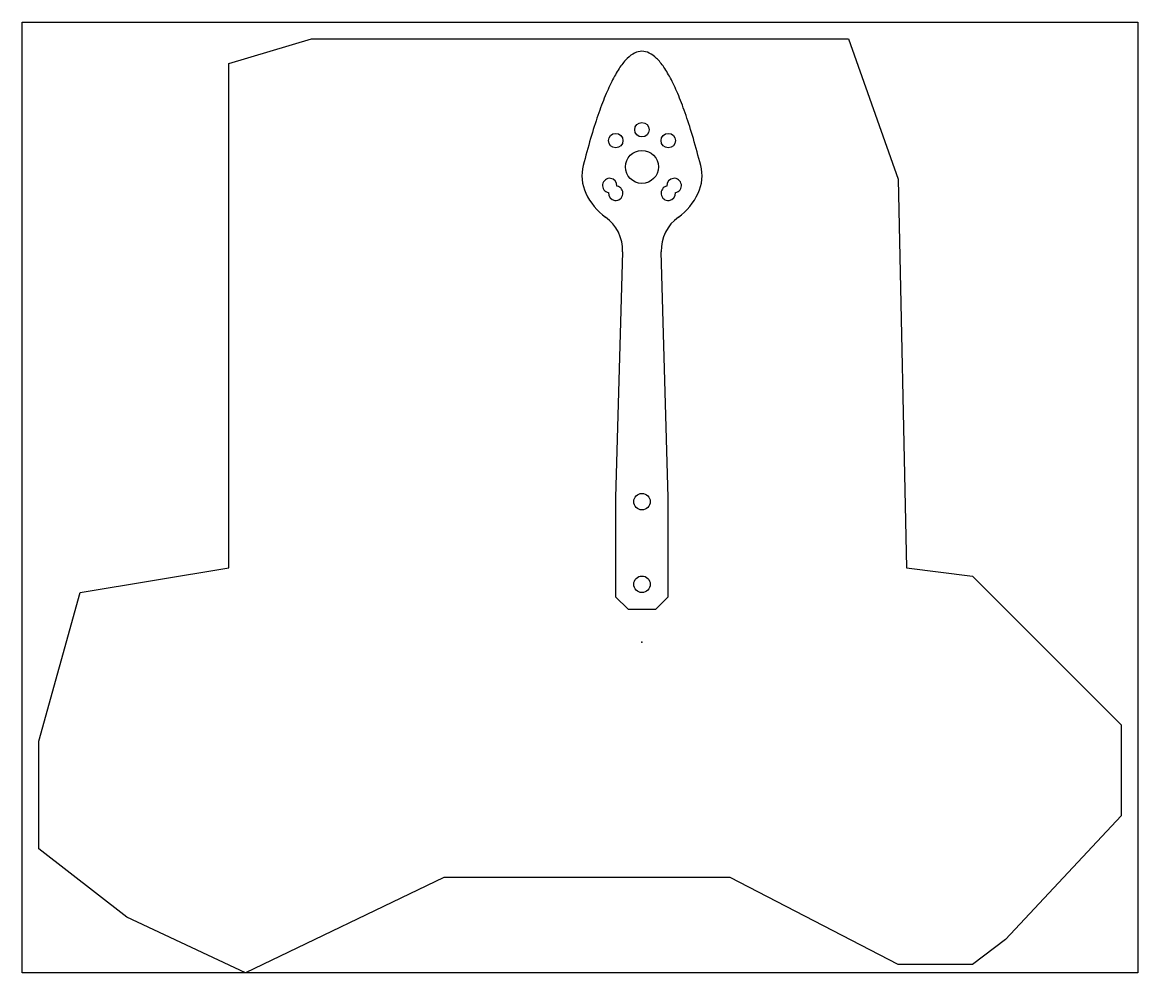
# Model space of a CAD drawing. Header units: centimetres. Extents: x -7.5 to 6, y -4 to 7.5.
import ezdxf

# ---------------------------------------------------------------- set-up
doc = ezdxf.new("R2010")
doc.units = ezdxf.units.CM
doc.header["$MEASUREMENT"] = 0
doc.layers.add('TP4 layout v3_Sketch3', color=7, linetype='Continuous')

msp = doc.modelspace()

# ---------------------------------------------------------------- linework, layer by layer
at = {"layer": 'TP4 layout v3_Sketch3'}
for p, q in [((-7.5, 7.5, 0.3), (6, 7.5, 0.3)), ((-7.5, -4, 0.3), (-7.5, 7.5, 0.3)), ((6, 7.5, 0.3), (6, -4, 0.3)), ((-5, 7, 0.3), (-4, 7.3, 0.3)), ((-4, 7.3, 0.3), (2.5, 7.3, 0.3)), ((2.5, 7.3, 0.3), (3.1, 5.6, 0.3)), ((-5, 1, 0.3), (-5, 7, 0.3)), ((3.1, 5.6, 0.3), (3.2, 0.9, 0.3)), ((-0.234, 4.724, 0.3), (-0.319, 1.75, 0.3)), ((0.319, 1.75, 0.3), (0.234, 4.724, 0.3)), ((-0.319, 1.75, 0.3), (-0.319, 0.55, 0.3)), ((0.319, 0.55, 0.3), (0.319, 1.75, 0.3)), ((-5, 0.9, 0.3), (-5, 1, 0.3)), ((-6.8, 0.6, 0.3), (-5, 0.9, 0.3)), ((3.2, 0.9, 0.3), (4, 0.8, 0.3)), ((4, 0.8, 0.3), (5.8, -1, 0.3)), ((-7.3, -1.2, 0.3), (-6.8, 0.6, 0.3)), ((-0.319, 0.55, 0.3), (-0.169, 0.4, 0.3)), ((0.169, 0.4, 0.3), (0.319, 0.55, 0.3)), ((-0.169, 0.4, 0.3), (0.169, 0.4, 0.3)), ((5.8, -1, 0.3), (5.8, -1.7, 0.3)), ((-7.3, -2.5, 0.3), (-7.3, -1.2, 0.3)), ((5.8, -1.7, 0.3), (5.8, -2.1, 0.3)), ((5.8, -2.1, 0.3), (4.4, -3.6, 0.3)), ((-6.233, -3.328, 0.3), (-7.3, -2.5, 0.3)), ((-2.4, -2.85, 0.3), (-4.8, -4, 0.3)), ((1.066, -2.85, 0.3), (-2.4, -2.85, 0.3)), ((3.1, -3.9, 0.3), (1.066, -2.85, 0.3)), ((-4.8, -4, 0.3), (-6.233, -3.328, 0.3)), ((4.4, -3.6, 0.3), (4, -3.9, 0.3)), ((4, -3.9, 0.3), (3.1, -3.9, 0.3)), ((6, -4, 0.3), (-7.5, -4, 0.3))]:
    msp.add_line(p, q, dxfattribs=at)
for centre, radius in [((0, 6.2, 0.3), 0.0875), ((-0.318, 6.068, 0.3), 0.0875), ((0.318, 6.068, 0.3), 0.0875), ((0, 5.75, 0.3), 0.2), ((0, 1.7, 0.3), 0.1), ((0, 0.7, 0.3), 0.1)]:
    msp.add_circle(centre, radius, dxfattribs=at)
for centre, radius, start, end in [((-0.227, 5.644, 0.3), 0.5, 165.5718, 205.0416), ((0.227, 5.644, 0.3), 0.5, 334.9584, 14.4282), ((-0.39, 5.525, 0.3), 0.0875, 355.3343, 259.6657), ((0.39, 5.525, 0.3), 0.0875, 280.3343, 184.6657), ((0, 5.75, 0.3), 0.75, 205.0416, 234.061), ((-0.318, 5.432, 0.3), 0.0875, 175.3343, 79.6657), ((0.318, 5.432, 0.3), 0.0875, 100.3343, 4.6657), ((0, 5.75, 0.3), 0.75, 305.939, 334.9584), ((-0.734, 4.738, 0.3), 0.5, 358.3679, 54.061), ((0.734, 4.738, 0.3), 0.5, 125.939, 181.6321)]:
    msp.add_arc(centre, radius, start, end, dxfattribs=at)
msp.add_open_spline([(0.711, 5.769, 0.3), (0, 8.531, 0.3), (-0.711, 5.769, 0.3)], degree=2, dxfattribs=at)
msp.add_point((0, 0, 0.3), dxfattribs=at)

doc.saveas('drawing.dxf')
